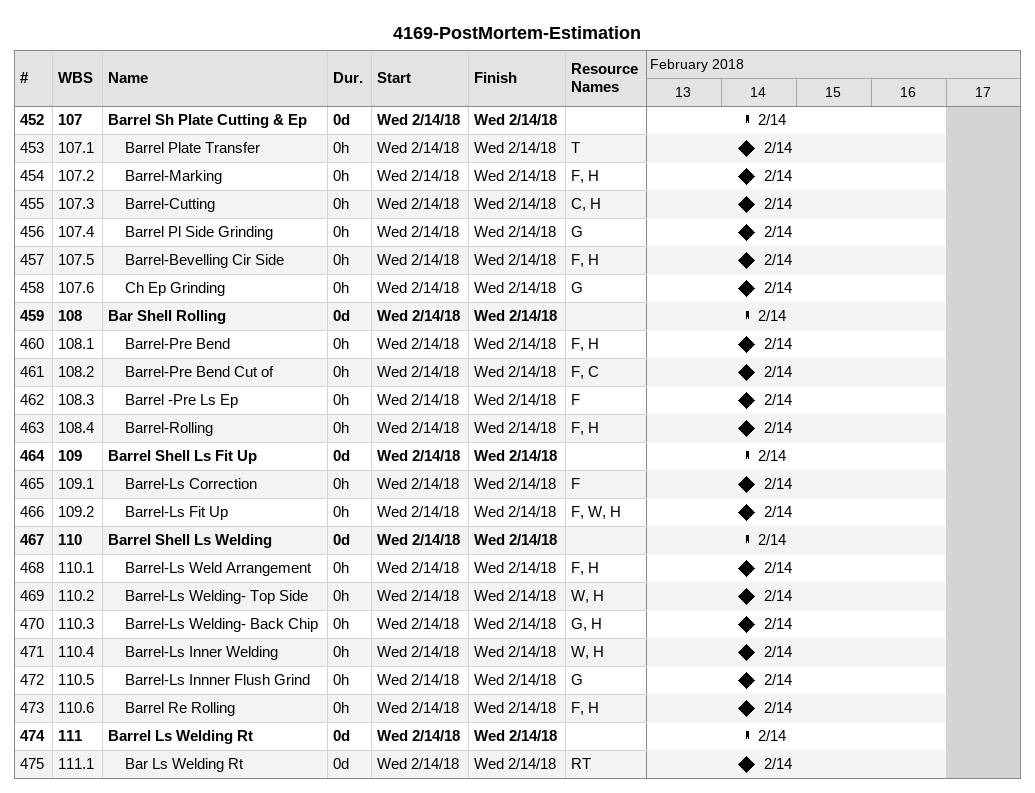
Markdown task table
4169-PostMortem-Estimation

| ID | WBS | Task | Duration | Start | Finish | Resources |
|---|---|---|---|---|---|---|
| 452 | 107 | **Barrel Sh Plate Cutting & Ep** | 0d | 2018-02-14 | 2018-02-14 |  |
| 453 | 107.1 | Barrel Plate Transfer | 0h | 2018-02-14 | 2018-02-14 | T |
| 454 | 107.2 | Barrel-Marking | 0h | 2018-02-14 | 2018-02-14 | F, H |
| 455 | 107.3 | Barrel-Cutting | 0h | 2018-02-14 | 2018-02-14 | C, H |
| 456 | 107.4 | Barrel Pl Side Grinding | 0h | 2018-02-14 | 2018-02-14 | G |
| 457 | 107.5 | Barrel-Bevelling Cir Side | 0h | 2018-02-14 | 2018-02-14 | F, H |
| 458 | 107.6 | Ch Ep Grinding | 0h | 2018-02-14 | 2018-02-14 | G |
| 459 | 108 | **Bar Shell Rolling** | 0d | 2018-02-14 | 2018-02-14 |  |
| 460 | 108.1 | Barrel-Pre Bend | 0h | 2018-02-14 | 2018-02-14 | F, H |
| 461 | 108.2 | Barrel-Pre Bend Cut of | 0h | 2018-02-14 | 2018-02-14 | F, C |
| 462 | 108.3 | Barrel -Pre Ls Ep | 0h | 2018-02-14 | 2018-02-14 | F |
| 463 | 108.4 | Barrel-Rolling | 0h | 2018-02-14 | 2018-02-14 | F, H |
| 464 | 109 | **Barrel Shell Ls Fit Up** | 0d | 2018-02-14 | 2018-02-14 |  |
| 465 | 109.1 | Barrel-Ls Correction | 0h | 2018-02-14 | 2018-02-14 | F |
| 466 | 109.2 | Barrel-Ls Fit Up | 0h | 2018-02-14 | 2018-02-14 | F, W, H |
| 467 | 110 | **Barrel Shell Ls Welding** | 0d | 2018-02-14 | 2018-02-14 |  |
| 468 | 110.1 | Barrel-Ls Weld Arrangement | 0h | 2018-02-14 | 2018-02-14 | F, H |
| 469 | 110.2 | Barrel-Ls Welding- Top Side | 0h | 2018-02-14 | 2018-02-14 | W, H |
| 470 | 110.3 | Barrel-Ls Welding- Back Chip | 0h | 2018-02-14 | 2018-02-14 | G, H |
| 471 | 110.4 | Barrel-Ls Inner Welding | 0h | 2018-02-14 | 2018-02-14 | W, H |
| 472 | 110.5 | Barrel-Ls Innner Flush Grind | 0h | 2018-02-14 | 2018-02-14 | G |
| 473 | 110.6 | Barrel Re Rolling | 0h | 2018-02-14 | 2018-02-14 | F, H |
| 474 | 111 | **Barrel Ls Welding Rt** | 0d | 2018-02-14 | 2018-02-14 |  |
| 475 | 111.1 | Bar Ls Welding Rt | 0d | 2018-02-14 | 2018-02-14 | RT |
